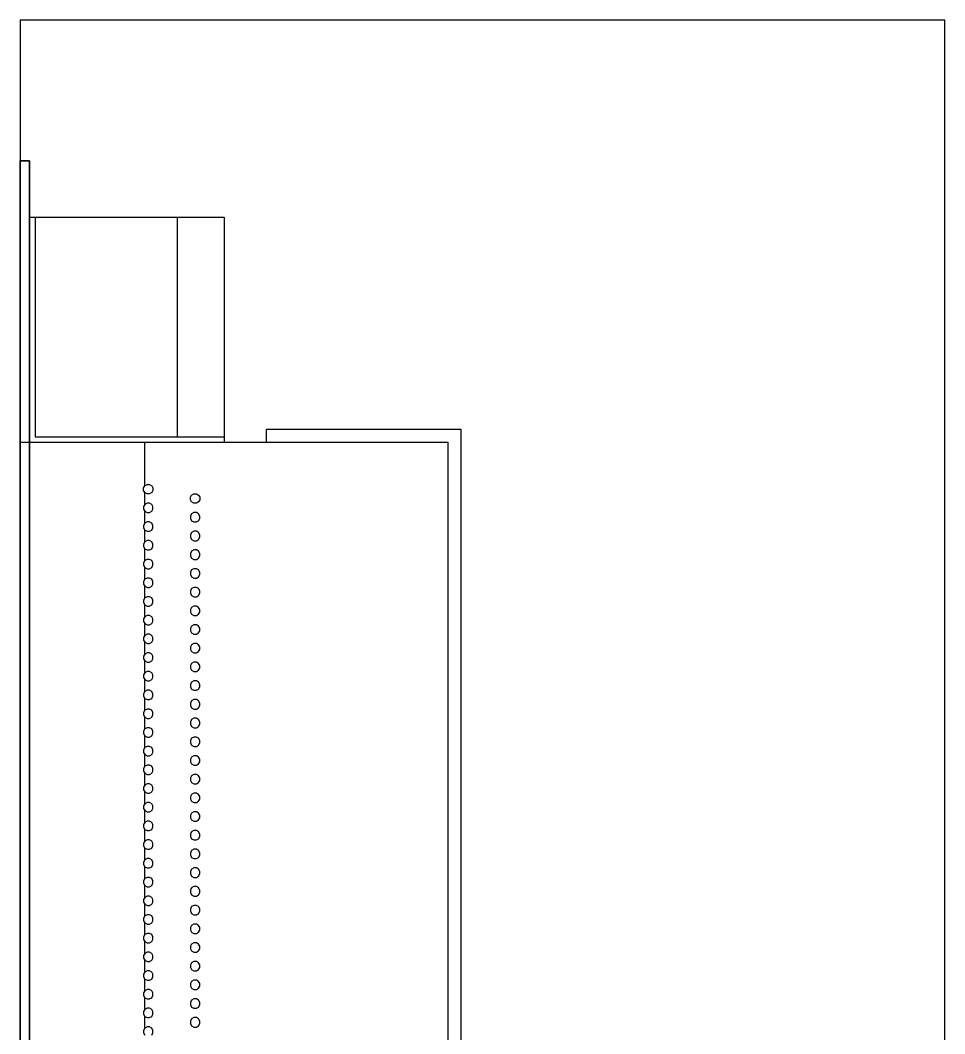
# Model space of a CAD drawing. Header units: millimetres. Extents: x 0 to 99, y -172 to 45.
# Drawn here: x 0 to 98.6, y -63.1 to 45 of the extents above; entities that cross this region are included whole.
import ezdxf

# ---------------------------------------------------------------- set-up
doc = ezdxf.new("R2010")
doc.units = ezdxf.units.MM
doc.layers.get('0').update_dxf_attribs({"true_color": 0xffffff})

msp = doc.modelspace()

# ---------------------------------------------------------------- linework, layer by layer
for p, q in [((98.6, 45), (0, 45)), ((0, 45), (0, 30)), ((98.6, 45), (0, 45)), ((0, 45), (0, 30)), ((98.6, 45), (0, 45)), ((0, 45), (0, 30)), ((98.6, 45), (0, 45)), ((0, 45), (0, 30)), ((0, 45), (0, 30)), ((98.6, 45), (0, 45)), ((98.6, -172.2), (98.6, 45)), ((98.6, -172.2), (98.6, 45)), ((98.6, -172.2), (98.6, 45)), ((98.6, -172.2), (98.6, 45)), ((98.6, -172.2), (98.6, 45)), ((0, 30), (1, 30)), ((1, 30), (0, 30)), ((0, 30), (0, -134)), ((0, 30), (1, 30)), ((0, -134), (0, 30)), ((0, 30), (1, 30)), ((0, 30), (1, 30)), ((0, -134), (0, 30)), ((0, 30), (1, 30)), ((1, 30), (1, -134)), ((1, -134), (1, 30)), ((1, 30), (1, -134)), ((1, -134), (1, 30)), ((1, 30), (1, -134)), ((1, 30), (1, -134)), ((1, 30), (1, -134)), ((1, 30), (1, -134)), ((1, 30), (1, -134)), ((1, 30), (1, -134)), ((1, 30), (1, -134)), ((1, 30), (1, -134)), ((1, 30), (1, -134)), ((1, 30), (1, -134)), ((1, 30), (1, -134)), ((1, 30), (1, -134)), ((1, 24), (21.75, 24)), ((1, 24), (21.75, 24)), ((1, 24), (21.75, 24)), ((1, 24), (21.75, 24)), ((1, 24), (21.75, 24)), ((1, 24), (21.75, 24)), ((1, 24), (21.75, 24)), ((1, 24), (21.75, 24)), ((1, 24), (21.75, 24)), ((1, 24), (21.75, 24)), ((1, 24), (21.75, 24)), ((1, 24), (21.75, 24)), ((1.6, 24), (1.6, 0.6)), ((1.6, 24), (1.6, 0.6)), ((1.6, 24), (1.6, 0.6)), ((1.6, 24), (1.6, 0.6)), ((1.6, 24), (1.6, 0.6)), ((16.75, 24), (16.75, 0.6)), ((16.75, 24), (16.75, 0.6)), ((21.75, 24), (21.75, 0)), ((21.75, 24), (21.75, 0)), ((21.75, 24), (21.75, 0)), ((21.75, 24), (21.75, 0)), ((21.75, 24), (21.75, 0)), ((21.75, 24), (21.75, 0)), ((21.75, 24), (21.75, 0)), ((21.75, 24), (21.75, 0)), ((21.75, 24), (21.75, 0)), ((26.25, 0), (26.25, 1.4)), ((26.25, 1.4), (47, 1.4)), ((26.25, 1.4), (47, 1.4)), ((26.25, 0), (26.25, 1.4)), ((26.25, 1.4), (47, 1.4)), ((26.25, 0), (26.25, 1.4)), ((26.25, 1.4), (47, 1.4)), ((26.25, 0), (26.25, 1.4)), ((26.25, 1.4), (47, 1.4)), ((26.25, 0), (26.25, 1.4)), ((26.25, 1.4), (47, 1.4)), ((26.25, 0), (26.25, 1.4)), ((47, 1.4), (47, -143.6)), ((47, 1.4), (47, -143.6)), ((47, 1.4), (47, -143.6)), ((47, 1.4), (47, -143.6)), ((47, 1.4), (47, -143.6)), ((47, 1.4), (47, -143.6)), ((0, 0), (1, 0)), ((1, 0), (13.25, 0)), ((1, 0), (13.25, 0)), ((1, 0), (13.25, 0)), ((1, 0), (13.25, 0)), ((1.6, 0.6), (21.75, 0.6)), ((1.6, 0.6), (21.75, 0.6)), ((1.6, 0.6), (21.75, 0.6)), ((1.6, 0.6), (21.75, 0.6)), ((1.6, 0.6), (21.75, 0.6)), ((1.6, 0.6), (21.75, 0.6)), ((1.6, 0.6), (21.75, 0.6)), ((1.6, 0.6), (21.75, 0.6)), ((1.6, 0.6), (21.75, 0.6)), ((13.25, 0), (45.6, 0)), ((13.25, 0), (45.6, 0)), ((13.25, 0), (45.6, 0)), ((13.25, 0), (45.6, 0)), ((13.25, 0), (45.6, 0)), ((13.25, 0), (45.6, 0)), ((13.25, 0), (45.6, 0)), ((13.25, 0), (45.6, 0)), ((13.25, 0), (45.6, 0)), ((13.25, 0), (45.6, 0)), ((13.25, 0), (45.6, 0)), ((13.25, 0), (45.6, 0)), ((13.25, 0), (13.25, -4.69)), ((45.6, 0), (45.6, -142.2)), ((45.6, 0), (45.6, -142.2)), ((45.6, 0), (45.6, -142.2)), ((13.15, -4.87), (13.28, -4.63)), ((13.15, -4.87), (13.28, -4.63)), ((13.15, -4.87), (13.28, -4.63)), ((13.15, -4.87), (13.28, -4.63)), ((13.15, -5.13), (13.15, -4.87)), ((13.15, -5.13), (13.15, -4.87)), ((13.28, -5.37), (13.15, -5.13)), ((13.28, -5.37), (13.15, -5.13)), ((13.28, -5.37), (13.15, -5.13)), ((13.28, -5.37), (13.15, -5.13)), ((13.25, -5.31), (13.25, -6.69)), ((13.28, -4.63), (13.52, -4.5)), ((13.28, -4.63), (13.52, -4.5)), ((13.52, -5.5), (13.28, -5.37)), ((13.52, -5.5), (13.28, -5.37)), ((13.52, -4.5), (13.78, -4.5)), ((13.52, -4.5), (13.78, -4.5)), ((13.78, -4.5), (14.02, -4.63)), ((13.78, -4.5), (14.02, -4.63)), ((14.02, -5.37), (13.78, -5.5)), ((14.02, -5.37), (13.78, -5.5)), ((14.02, -4.63), (14.15, -4.87)), ((14.02, -4.63), (14.15, -4.87)), ((14.15, -5.13), (14.02, -5.37)), ((14.15, -5.13), (14.02, -5.37)), ((14.15, -4.87), (14.15, -5.13)), ((14.15, -4.87), (14.15, -5.13)), ((13.78, -5.5), (13.52, -5.5)), ((13.78, -5.5), (13.52, -5.5)), ((18.15, -5.86), (18.28, -5.63)), ((18.15, -6.13), (18.15, -5.86)), ((18.28, -6.36), (18.15, -6.13)), ((18.28, -5.63), (18.52, -5.5)), ((18.52, -6.5), (18.28, -6.36)), ((18.52, -5.5), (18.78, -5.5)), ((18.78, -5.5), (19.02, -5.63)), ((19.02, -6.36), (18.78, -6.5)), ((19.02, -5.63), (19.15, -5.86)), ((19.15, -6.13), (19.02, -6.36)), ((19.15, -5.86), (19.15, -6.13)), ((13.28, -6.63), (13.15, -6.86)), ((13.28, -6.63), (13.15, -6.86)), ((13.15, -6.86), (13.15, -7.13)), ((13.15, -7.13), (13.28, -7.36)), ((13.25, -7.3), (13.25, -8.68)), ((13.52, -6.49), (13.28, -6.63)), ((13.28, -7.36), (13.52, -7.49)), ((13.78, -6.49), (13.52, -6.49)), ((13.52, -7.49), (13.78, -7.49)), ((14.02, -6.63), (13.78, -6.49)), ((13.78, -7.49), (14.02, -7.36)), ((14.15, -6.86), (14.02, -6.63)), ((14.02, -7.36), (14.15, -7.13)), ((14.15, -7.13), (14.15, -6.86)), ((18.52, -7.49), (18.28, -7.63)), ((18.78, -6.5), (18.52, -6.5)), ((18.78, -7.49), (18.52, -7.49)), ((19.02, -7.63), (18.78, -7.49)), ((13.28, -8.62), (13.15, -8.86)), ((13.52, -8.49), (13.28, -8.62)), ((13.78, -8.49), (13.52, -8.49)), ((14.02, -8.62), (13.78, -8.49)), ((14.15, -8.86), (14.02, -8.62)), ((18.28, -7.63), (18.15, -7.86)), ((18.15, -7.86), (18.15, -8.13)), ((18.15, -8.13), (18.28, -8.36)), ((18.28, -8.36), (18.52, -8.49)), ((18.52, -8.49), (18.78, -8.49)), ((18.78, -8.49), (19.02, -8.36)), ((19.15, -7.86), (19.02, -7.63)), ((19.02, -8.36), (19.15, -8.13)), ((19.15, -8.13), (19.15, -7.86)), ((13.15, -8.86), (13.15, -9.12)), ((13.15, -9.12), (13.28, -9.36)), ((13.25, -9.3), (13.25, -10.68)), ((13.28, -9.36), (13.52, -9.49)), ((13.52, -9.49), (13.78, -9.49)), ((13.78, -9.49), (14.02, -9.36)), ((14.02, -9.36), (14.15, -9.12)), ((14.15, -9.12), (14.15, -8.86)), ((18.28, -9.62), (18.15, -9.85)), ((18.52, -9.49), (18.28, -9.62)), ((18.78, -9.49), (18.52, -9.49)), ((19.02, -9.62), (18.78, -9.49)), ((19.15, -9.85), (19.02, -9.62)), ((13.28, -10.62), (13.15, -10.85)), ((13.52, -10.48), (13.28, -10.62)), ((13.78, -10.48), (13.52, -10.48)), ((14.02, -10.62), (13.78, -10.48)), ((14.15, -10.85), (14.02, -10.62)), ((18.15, -9.85), (18.15, -10.12)), ((18.15, -10.12), (18.28, -10.35)), ((18.28, -10.35), (18.52, -10.49)), ((18.52, -10.49), (18.78, -10.49)), ((18.78, -10.49), (19.02, -10.35)), ((19.02, -10.35), (19.15, -10.12)), ((19.15, -10.12), (19.15, -9.85)), ((13.15, -10.85), (13.15, -11.12)), ((13.15, -11.12), (13.28, -11.35)), ((13.25, -11.29), (13.25, -12.67)), ((13.28, -11.35), (13.52, -11.48)), ((13.52, -11.48), (13.78, -11.48)), ((13.78, -11.48), (14.02, -11.35)), ((14.02, -11.35), (14.15, -11.12)), ((14.15, -11.12), (14.15, -10.85)), ((18.28, -11.62), (18.15, -11.85)), ((18.15, -11.85), (18.15, -12.12)), ((18.52, -11.48), (18.28, -11.62)), ((18.78, -11.48), (18.52, -11.48)), ((19.02, -11.62), (18.78, -11.48)), ((19.15, -11.85), (19.02, -11.62)), ((19.15, -12.12), (19.15, -11.85)), ((13.28, -12.61), (13.15, -12.84)), ((13.15, -12.84), (13.15, -13.11)), ((13.52, -12.48), (13.28, -12.61)), ((13.78, -12.48), (13.52, -12.48)), ((14.02, -12.61), (13.78, -12.48)), ((14.15, -12.84), (14.02, -12.61)), ((14.15, -13.11), (14.15, -12.84)), ((18.15, -12.12), (18.28, -12.35)), ((18.28, -12.35), (18.52, -12.48)), ((18.52, -12.48), (18.78, -12.48)), ((18.78, -12.48), (19.02, -12.35)), ((19.02, -12.35), (19.15, -12.12)), ((13.15, -13.11), (13.28, -13.34)), ((13.25, -13.29), (13.25, -14.67)), ((13.28, -13.34), (13.52, -13.48)), ((13.52, -13.48), (13.78, -13.48)), ((13.78, -13.48), (14.02, -13.34)), ((14.02, -13.34), (14.15, -13.11)), ((18.28, -13.61), (18.15, -13.84)), ((18.15, -13.84), (18.15, -14.11)), ((18.52, -13.48), (18.28, -13.61)), ((18.78, -13.48), (18.52, -13.48)), ((19.02, -13.61), (18.78, -13.48)), ((19.15, -13.84), (19.02, -13.61)), ((19.15, -14.11), (19.15, -13.84)), ((13.28, -14.61), (13.15, -14.84)), ((13.15, -14.84), (13.15, -15.11)), ((13.15, -15.11), (13.28, -15.34)), ((13.52, -14.47), (13.28, -14.61)), ((13.78, -14.47), (13.52, -14.47)), ((14.02, -14.61), (13.78, -14.47)), ((14.15, -14.84), (14.02, -14.61)), ((14.02, -15.34), (14.15, -15.11)), ((14.15, -15.11), (14.15, -14.84)), ((18.15, -14.11), (18.28, -14.34)), ((18.28, -14.34), (18.52, -14.48)), ((18.52, -14.48), (18.78, -14.48)), ((18.78, -14.48), (19.02, -14.34)), ((19.02, -14.34), (19.15, -14.11)), ((13.25, -15.28), (13.25, -16.66)), ((13.28, -15.34), (13.52, -15.47)), ((13.52, -15.47), (13.78, -15.47)), ((13.78, -15.47), (14.02, -15.34)), ((18.28, -15.6), (18.15, -15.84)), ((18.15, -15.84), (18.15, -16.1)), ((18.15, -16.1), (18.28, -16.34)), ((18.52, -15.47), (18.28, -15.6)), ((18.78, -15.47), (18.52, -15.47)), ((19.02, -15.6), (18.78, -15.47)), ((19.15, -15.84), (19.02, -15.6)), ((19.02, -16.34), (19.15, -16.1)), ((19.15, -16.1), (19.15, -15.84)), ((13.28, -16.6), (13.15, -16.83)), ((13.15, -16.83), (13.15, -17.1)), ((13.15, -17.1), (13.28, -17.33)), ((13.25, -17.27), (13.25, -18.65)), ((13.52, -16.47), (13.28, -16.6)), ((13.78, -16.47), (13.52, -16.47)), ((14.02, -16.6), (13.78, -16.47)), ((14.15, -16.83), (14.02, -16.6)), ((14.02, -17.33), (14.15, -17.1)), ((14.15, -17.1), (14.15, -16.83)), ((18.28, -16.34), (18.52, -16.47)), ((18.52, -16.47), (18.78, -16.47)), ((18.78, -16.47), (19.02, -16.34)), ((13.28, -17.33), (13.52, -17.47)), ((13.52, -17.47), (13.78, -17.47)), ((13.78, -17.47), (14.02, -17.33)), ((18.28, -17.6), (18.15, -17.83)), ((18.15, -17.83), (18.15, -18.1)), ((18.15, -18.1), (18.28, -18.33)), ((18.52, -17.46), (18.28, -17.6)), ((18.28, -18.33), (18.52, -18.46)), ((18.78, -17.46), (18.52, -17.46)), ((19.02, -17.6), (18.78, -17.46)), ((18.78, -18.46), (19.02, -18.33)), ((19.15, -17.83), (19.02, -17.6)), ((19.02, -18.33), (19.15, -18.1)), ((19.15, -18.1), (19.15, -17.83)), ((13.28, -18.6), (13.15, -18.83)), ((13.15, -18.83), (13.15, -19.1)), ((13.15, -19.1), (13.28, -19.33)), ((13.25, -19.27), (13.25, -20.65)), ((13.52, -18.46), (13.28, -18.6)), ((13.28, -19.33), (13.52, -19.46)), ((13.78, -18.46), (13.52, -18.46)), ((14.02, -18.6), (13.78, -18.46)), ((13.78, -19.46), (14.02, -19.33)), ((14.15, -18.83), (14.02, -18.6)), ((14.02, -19.33), (14.15, -19.1)), ((14.15, -19.1), (14.15, -18.83)), ((18.52, -18.46), (18.78, -18.46)), ((13.52, -20.46), (13.28, -20.59)), ((13.52, -19.46), (13.78, -19.46)), ((13.78, -20.46), (13.52, -20.46)), ((14.02, -20.59), (13.78, -20.46)), ((18.28, -19.59), (18.15, -19.83)), ((18.15, -19.83), (18.15, -20.09)), ((18.15, -20.09), (18.28, -20.33)), ((18.52, -19.46), (18.28, -19.59)), ((18.28, -20.33), (18.52, -20.46)), ((18.78, -19.46), (18.52, -19.46)), ((18.52, -20.46), (18.78, -20.46)), ((19.02, -19.59), (18.78, -19.46)), ((18.78, -20.46), (19.02, -20.33)), ((19.15, -19.83), (19.02, -19.59)), ((19.02, -20.33), (19.15, -20.09)), ((19.15, -20.09), (19.15, -19.83)), ((13.28, -20.59), (13.15, -20.82)), ((13.15, -20.82), (13.15, -21.09)), ((13.15, -21.09), (13.28, -21.32)), ((13.25, -21.26), (13.25, -22.64)), ((13.28, -21.32), (13.52, -21.46)), ((13.52, -21.46), (13.78, -21.46)), ((13.78, -21.46), (14.02, -21.32)), ((14.15, -20.82), (14.02, -20.59)), ((14.02, -21.32), (14.15, -21.09)), ((14.15, -21.09), (14.15, -20.82)), ((18.28, -21.59), (18.15, -21.82)), ((18.52, -21.45), (18.28, -21.59)), ((18.78, -21.45), (18.52, -21.45)), ((19.02, -21.59), (18.78, -21.45)), ((19.15, -21.82), (19.02, -21.59)), ((13.28, -22.59), (13.15, -22.82)), ((13.52, -22.45), (13.28, -22.59)), ((13.78, -22.45), (13.52, -22.45)), ((14.02, -22.59), (13.78, -22.45)), ((14.15, -22.82), (14.02, -22.59)), ((18.15, -21.82), (18.15, -22.09)), ((18.15, -22.09), (18.28, -22.32)), ((18.28, -22.32), (18.52, -22.45)), ((18.52, -22.45), (18.78, -22.45)), ((18.78, -22.45), (19.02, -22.32)), ((19.02, -22.32), (19.15, -22.09)), ((19.15, -22.09), (19.15, -21.82)), ((13.15, -22.82), (13.15, -23.09)), ((13.15, -23.09), (13.28, -23.32)), ((13.25, -23.26), (13.25, -24.64)), ((13.28, -23.32), (13.52, -23.45)), ((13.52, -23.45), (13.78, -23.45)), ((13.78, -23.45), (14.02, -23.32)), ((14.02, -23.32), (14.15, -23.09)), ((14.15, -23.09), (14.15, -22.82)), ((18.28, -23.58), (18.15, -23.81)), ((18.52, -23.45), (18.28, -23.58)), ((18.78, -23.45), (18.52, -23.45)), ((19.02, -23.58), (18.78, -23.45)), ((19.15, -23.81), (19.02, -23.58)), ((13.28, -24.58), (13.15, -24.81)), ((13.15, -24.81), (13.15, -25.08)), ((13.52, -24.45), (13.28, -24.58)), ((13.78, -24.45), (13.52, -24.45)), ((14.02, -24.58), (13.78, -24.45)), ((14.15, -24.81), (14.02, -24.58)), ((14.15, -25.08), (14.15, -24.81)), ((18.15, -23.81), (18.15, -24.08)), ((18.15, -24.08), (18.28, -24.31)), ((18.28, -24.31), (18.52, -24.45)), ((18.52, -24.45), (18.78, -24.45)), ((18.78, -24.45), (19.02, -24.31)), ((19.02, -24.31), (19.15, -24.08)), ((19.15, -24.08), (19.15, -23.81)), ((13.15, -25.08), (13.28, -25.31)), ((13.25, -25.25), (13.25, -26.63)), ((13.28, -25.31), (13.52, -25.45)), ((13.52, -25.45), (13.78, -25.45)), ((13.78, -25.45), (14.02, -25.31)), ((14.02, -25.31), (14.15, -25.08)), ((18.28, -25.58), (18.15, -25.81)), ((18.15, -25.81), (18.15, -26.08)), ((18.52, -25.44), (18.28, -25.58)), ((18.78, -25.44), (18.52, -25.44)), ((19.02, -25.58), (18.78, -25.44)), ((19.15, -25.81), (19.02, -25.58)), ((19.15, -26.08), (19.15, -25.81)), ((13.28, -26.57), (13.15, -26.81)), ((13.15, -26.81), (13.15, -27.07)), ((13.52, -26.44), (13.28, -26.57)), ((13.78, -26.44), (13.52, -26.44)), ((14.02, -26.57), (13.78, -26.44)), ((14.15, -26.81), (14.02, -26.57)), ((14.15, -27.07), (14.15, -26.81)), ((18.15, -26.08), (18.28, -26.31)), ((18.28, -26.31), (18.52, -26.44)), ((18.52, -26.44), (18.78, -26.44)), ((18.78, -26.44), (19.02, -26.31)), ((19.02, -26.31), (19.15, -26.08)), ((13.15, -27.07), (13.28, -27.31)), ((13.25, -27.25), (13.25, -28.63)), ((13.28, -27.31), (13.52, -27.44)), ((13.52, -27.44), (13.78, -27.44)), ((13.78, -27.44), (14.02, -27.31)), ((14.02, -27.31), (14.15, -27.07)), ((18.28, -27.57), (18.15, -27.8)), ((18.15, -27.8), (18.15, -28.07)), ((18.15, -28.07), (18.28, -28.3)), ((18.52, -27.44), (18.28, -27.57)), ((18.78, -27.44), (18.52, -27.44)), ((19.02, -27.57), (18.78, -27.44)), ((19.15, -27.8), (19.02, -27.57)), ((19.02, -28.3), (19.15, -28.07)), ((19.15, -28.07), (19.15, -27.8)), ((13.28, -28.57), (13.15, -28.8)), ((13.15, -28.8), (13.15, -29.07)), ((13.15, -29.07), (13.28, -29.3)), ((13.52, -28.44), (13.28, -28.57)), ((13.78, -28.44), (13.52, -28.44)), ((14.02, -28.57), (13.78, -28.44)), ((14.15, -28.8), (14.02, -28.57)), ((14.02, -29.3), (14.15, -29.07)), ((14.15, -29.07), (14.15, -28.8)), ((18.28, -28.3), (18.52, -28.44)), ((18.52, -28.44), (18.78, -28.44)), ((18.78, -28.44), (19.02, -28.3)), ((13.25, -29.24), (13.25, -30.62)), ((13.28, -29.3), (13.52, -29.44)), ((13.52, -29.44), (13.78, -29.44)), ((13.78, -29.44), (14.02, -29.3)), ((18.28, -29.57), (18.15, -29.8)), ((18.15, -29.8), (18.15, -30.07)), ((18.15, -30.07), (18.28, -30.3)), ((18.52, -29.43), (18.28, -29.57)), ((18.78, -29.43), (18.52, -29.43)), ((19.02, -29.57), (18.78, -29.43)), ((19.15, -29.8), (19.02, -29.57)), ((19.02, -30.3), (19.15, -30.07)), ((19.15, -30.07), (19.15, -29.8)), ((13.28, -30.56), (13.15, -30.8)), ((13.15, -30.8), (13.15, -31.06)), ((13.15, -31.06), (13.28, -31.3)), ((13.25, -31.24), (13.25, -32.62)), ((13.52, -30.43), (13.28, -30.56)), ((13.28, -31.3), (13.52, -31.43)), ((13.78, -30.43), (13.52, -30.43)), ((14.02, -30.56), (13.78, -30.43)), ((13.78, -31.43), (14.02, -31.3)), ((14.15, -30.8), (14.02, -30.56)), ((14.02, -31.3), (14.15, -31.06)), ((14.15, -31.06), (14.15, -30.8)), ((18.28, -30.3), (18.52, -30.43)), ((18.52, -30.43), (18.78, -30.43)), ((18.78, -30.43), (19.02, -30.3)), ((13.52, -31.43), (13.78, -31.43)), ((18.28, -31.56), (18.15, -31.79)), ((18.15, -31.79), (18.15, -32.06)), ((18.15, -32.06), (18.28, -32.29)), ((18.52, -31.43), (18.28, -31.56)), ((18.28, -32.29), (18.52, -32.43)), ((18.78, -31.43), (18.52, -31.43)), ((19.02, -31.56), (18.78, -31.43)), ((18.78, -32.43), (19.02, -32.29)), ((19.15, -31.79), (19.02, -31.56)), ((19.02, -32.29), (19.15, -32.06)), ((19.15, -32.06), (19.15, -31.79)), ((13.28, -32.56), (13.15, -32.79)), ((13.15, -32.79), (13.15, -33.06)), ((13.15, -33.06), (13.28, -33.29)), ((13.25, -33.23), (13.25, -34.61)), ((13.52, -32.42), (13.28, -32.56)), ((13.28, -33.29), (13.52, -33.42)), ((13.78, -32.42), (13.52, -32.42)), ((13.52, -33.42), (13.78, -33.42)), ((14.02, -32.56), (13.78, -32.42)), ((13.78, -33.42), (14.02, -33.29)), ((14.15, -32.79), (14.02, -32.56)), ((14.02, -33.29), (14.15, -33.06)), ((14.15, -33.06), (14.15, -32.79)), ((18.52, -33.42), (18.28, -33.56)), ((18.52, -32.43), (18.78, -32.43)), ((18.78, -33.42), (18.52, -33.42)), ((19.02, -33.56), (18.78, -33.42)), ((13.28, -34.55), (13.15, -34.78)), ((13.52, -34.42), (13.28, -34.55)), ((13.78, -34.42), (13.52, -34.42)), ((14.02, -34.55), (13.78, -34.42)), ((14.15, -34.78), (14.02, -34.55)), ((18.28, -33.56), (18.15, -33.79)), ((18.15, -33.79), (18.15, -34.06)), ((18.15, -34.06), (18.28, -34.29)), ((18.28, -34.29), (18.52, -34.42)), ((18.52, -34.42), (18.78, -34.42)), ((18.78, -34.42), (19.02, -34.29)), ((19.15, -33.79), (19.02, -33.56)), ((19.02, -34.29), (19.15, -34.06)), ((19.15, -34.06), (19.15, -33.79)), ((13.15, -34.78), (13.15, -35.05)), ((13.15, -35.05), (13.28, -35.28)), ((13.25, -35.23), (13.25, -36.61)), ((13.28, -35.28), (13.52, -35.42)), ((13.52, -35.42), (13.78, -35.42)), ((13.78, -35.42), (14.02, -35.28)), ((14.02, -35.28), (14.15, -35.05)), ((14.15, -35.05), (14.15, -34.78)), ((18.28, -35.55), (18.15, -35.78)), ((18.52, -35.42), (18.28, -35.55)), ((18.78, -35.42), (18.52, -35.42)), ((19.02, -35.55), (18.78, -35.42)), ((19.15, -35.78), (19.02, -35.55)), ((13.28, -36.55), (13.15, -36.78)), ((13.52, -36.41), (13.28, -36.55)), ((13.78, -36.41), (13.52, -36.41)), ((14.02, -36.55), (13.78, -36.41)), ((14.15, -36.78), (14.02, -36.55)), ((18.15, -35.78), (18.15, -36.05)), ((18.15, -36.05), (18.28, -36.28)), ((18.28, -36.28), (18.52, -36.42)), ((18.52, -36.42), (18.78, -36.42)), ((18.78, -36.42), (19.02, -36.28)), ((19.02, -36.28), (19.15, -36.05)), ((19.15, -36.05), (19.15, -35.78)), ((13.15, -36.78), (13.15, -37.05)), ((13.15, -37.05), (13.28, -37.28)), ((13.25, -37.22), (13.25, -38.6)), ((13.28, -37.28), (13.52, -37.41)), ((13.52, -37.41), (13.78, -37.41)), ((13.78, -37.41), (14.02, -37.28)), ((14.02, -37.28), (14.15, -37.05)), ((14.15, -37.05), (14.15, -36.78)), ((18.28, -37.54), (18.15, -37.78)), ((18.15, -37.78), (18.15, -38.04)), ((18.52, -37.41), (18.28, -37.54)), ((18.78, -37.41), (18.52, -37.41)), ((19.02, -37.54), (18.78, -37.41)), ((19.15, -37.78), (19.02, -37.54)), ((19.15, -38.04), (19.15, -37.78)), ((13.28, -38.54), (13.15, -38.77)), ((13.15, -38.77), (13.15, -39.04)), ((13.52, -38.41), (13.28, -38.54)), ((13.78, -38.41), (13.52, -38.41)), ((14.02, -38.54), (13.78, -38.41)), ((14.15, -38.77), (14.02, -38.54)), ((14.15, -39.04), (14.15, -38.77)), ((18.15, -38.04), (18.28, -38.28)), ((18.28, -38.28), (18.52, -38.41)), ((18.52, -38.41), (18.78, -38.41)), ((18.78, -38.41), (19.02, -38.28)), ((19.02, -38.28), (19.15, -38.04)), ((13.15, -39.04), (13.28, -39.27)), ((13.25, -39.22), (13.25, -40.6)), ((13.28, -39.27), (13.52, -39.41)), ((13.52, -39.41), (13.78, -39.41)), ((13.78, -39.41), (14.02, -39.27)), ((14.02, -39.27), (14.15, -39.04)), ((18.28, -39.54), (18.15, -39.77)), ((18.15, -39.77), (18.15, -40.04)), ((18.52, -39.41), (18.28, -39.54)), ((18.78, -39.41), (18.52, -39.41)), ((19.02, -39.54), (18.78, -39.41)), ((19.15, -39.77), (19.02, -39.54)), ((19.15, -40.04), (19.15, -39.77)), ((13.28, -40.54), (13.15, -40.77)), ((13.15, -40.77), (13.15, -41.04)), ((13.15, -41.04), (13.28, -41.27)), ((13.52, -40.4), (13.28, -40.54)), ((13.78, -40.4), (13.52, -40.4)), ((14.02, -40.54), (13.78, -40.4)), ((14.15, -40.77), (14.02, -40.54)), ((14.02, -41.27), (14.15, -41.04)), ((14.15, -41.04), (14.15, -40.77)), ((18.15, -40.04), (18.28, -40.27)), ((18.28, -40.27), (18.52, -40.41)), ((18.52, -40.41), (18.78, -40.41)), ((18.78, -40.41), (19.02, -40.27)), ((19.02, -40.27), (19.15, -40.04)), ((13.25, -41.21), (13.25, -42.59)), ((13.28, -41.27), (13.52, -41.4)), ((13.52, -41.4), (13.78, -41.4)), ((13.78, -41.4), (14.02, -41.27)), ((18.28, -41.53), (18.15, -41.77)), ((18.15, -41.77), (18.15, -42.03)), ((18.15, -42.03), (18.28, -42.27)), ((18.52, -41.4), (18.28, -41.53)), ((18.78, -41.4), (18.52, -41.4)), ((19.02, -41.53), (18.78, -41.4)), ((19.15, -41.77), (19.02, -41.53)), ((19.02, -42.27), (19.15, -42.03)), ((19.15, -42.03), (19.15, -41.77)), ((13.28, -42.53), (13.15, -42.76)), ((13.15, -42.76), (13.15, -43.03)), ((13.15, -43.03), (13.28, -43.26)), ((13.25, -43.2), (13.25, -44.58)), ((13.52, -42.4), (13.28, -42.53)), ((13.78, -42.4), (13.52, -42.4)), ((14.02, -42.53), (13.78, -42.4)), ((14.15, -42.76), (14.02, -42.53)), ((14.02, -43.26), (14.15, -43.03)), ((14.15, -43.03), (14.15, -42.76)), ((18.28, -42.27), (18.52, -42.4)), ((18.52, -42.4), (18.78, -42.4)), ((18.78, -42.4), (19.02, -42.27)), ((13.28, -43.26), (13.52, -43.4)), ((13.52, -43.4), (13.78, -43.4)), ((13.78, -43.4), (14.02, -43.26)), ((18.28, -43.53), (18.15, -43.76)), ((18.15, -43.76), (18.15, -44.03)), ((18.15, -44.03), (18.28, -44.26)), ((18.52, -43.39), (18.28, -43.53)), ((18.28, -44.26), (18.52, -44.39)), ((18.78, -43.39), (18.52, -43.39)), ((19.02, -43.53), (18.78, -43.39)), ((18.78, -44.39), (19.02, -44.26)), ((19.15, -43.76), (19.02, -43.53)), ((19.02, -44.26), (19.15, -44.03)), ((19.15, -44.03), (19.15, -43.76)), ((13.28, -44.53), (13.15, -44.76)), ((13.15, -44.76), (13.15, -45.03)), ((13.15, -45.03), (13.28, -45.26)), ((13.25, -45.2), (13.25, -46.58)), ((13.52, -44.39), (13.28, -44.53)), ((13.28, -45.26), (13.52, -45.39)), ((13.78, -44.39), (13.52, -44.39)), ((14.02, -44.53), (13.78, -44.39)), ((13.78, -45.39), (14.02, -45.26)), ((14.15, -44.76), (14.02, -44.53)), ((14.02, -45.26), (14.15, -45.03)), ((14.15, -45.03), (14.15, -44.76)), ((18.52, -44.39), (18.78, -44.39)), ((13.52, -46.39), (13.28, -46.52)), ((13.52, -45.39), (13.78, -45.39)), ((13.78, -46.39), (13.52, -46.39)), ((14.02, -46.52), (13.78, -46.39)), ((18.28, -45.52), (18.15, -45.76)), ((18.15, -45.76), (18.15, -46.02)), ((18.15, -46.02), (18.28, -46.26)), ((18.52, -45.39), (18.28, -45.52)), ((18.28, -46.26), (18.52, -46.39)), ((18.78, -45.39), (18.52, -45.39)), ((18.52, -46.39), (18.78, -46.39)), ((19.02, -45.52), (18.78, -45.39)), ((18.78, -46.39), (19.02, -46.26)), ((19.15, -45.76), (19.02, -45.52)), ((19.02, -46.26), (19.15, -46.02)), ((19.15, -46.02), (19.15, -45.76)), ((13.28, -46.52), (13.15, -46.75)), ((13.15, -46.75), (13.15, -47.02)), ((13.15, -47.02), (13.28, -47.25)), ((13.25, -47.19), (13.25, -48.57)), ((13.28, -47.25), (13.52, -47.39)), ((13.52, -47.39), (13.78, -47.39)), ((13.78, -47.39), (14.02, -47.25)), ((14.15, -46.75), (14.02, -46.52)), ((14.02, -47.25), (14.15, -47.02)), ((14.15, -47.02), (14.15, -46.75)), ((18.28, -47.52), (18.15, -47.75)), ((18.52, -47.38), (18.28, -47.52)), ((18.78, -47.38), (18.52, -47.38)), ((19.02, -47.52), (18.78, -47.38)), ((19.15, -47.75), (19.02, -47.52)), ((13.28, -48.52), (13.15, -48.75)), ((13.52, -48.38), (13.28, -48.52)), ((13.78, -48.38), (13.52, -48.38)), ((14.02, -48.52), (13.78, -48.38)), ((14.15, -48.75), (14.02, -48.52)), ((18.15, -47.75), (18.15, -48.02)), ((18.15, -48.02), (18.28, -48.25)), ((18.28, -48.25), (18.52, -48.38)), ((18.52, -48.38), (18.78, -48.38)), ((18.78, -48.38), (19.02, -48.25)), ((19.02, -48.25), (19.15, -48.02)), ((19.15, -48.02), (19.15, -47.75)), ((13.15, -48.75), (13.15, -49.02)), ((13.15, -49.02), (13.28, -49.25)), ((13.25, -49.19), (13.25, -50.57)), ((13.28, -49.25), (13.52, -49.38)), ((13.52, -49.38), (13.78, -49.38)), ((13.78, -49.38), (14.02, -49.25)), ((14.02, -49.25), (14.15, -49.02)), ((14.15, -49.02), (14.15, -48.75)), ((18.28, -49.51), (18.15, -49.74)), ((18.52, -49.38), (18.28, -49.51)), ((18.78, -49.38), (18.52, -49.38)), ((19.02, -49.51), (18.78, -49.38)), ((19.15, -49.74), (19.02, -49.51)), ((13.28, -50.51), (13.15, -50.74)), ((13.15, -50.74), (13.15, -51.01)), ((13.52, -50.38), (13.28, -50.51)), ((13.78, -50.38), (13.52, -50.38)), ((14.02, -50.51), (13.78, -50.38)), ((14.15, -50.74), (14.02, -50.51)), ((14.15, -51.01), (14.15, -50.74)), ((18.15, -49.74), (18.15, -50.01)), ((18.15, -50.01), (18.28, -50.24)), ((18.28, -50.24), (18.52, -50.38)), ((18.52, -50.38), (18.78, -50.38)), ((18.78, -50.38), (19.02, -50.24)), ((19.02, -50.24), (19.15, -50.01)), ((19.15, -50.01), (19.15, -49.74)), ((13.15, -51.01), (13.28, -51.24)), ((13.25, -51.18), (13.25, -52.56)), ((13.28, -51.24), (13.52, -51.38)), ((13.52, -51.38), (13.78, -51.38)), ((13.78, -51.38), (14.02, -51.24)), ((14.02, -51.24), (14.15, -51.01)), ((18.28, -51.51), (18.15, -51.74)), ((18.15, -51.74), (18.15, -52.01)), ((18.52, -51.37), (18.28, -51.51)), ((18.78, -51.37), (18.52, -51.37)), ((19.02, -51.51), (18.78, -51.37)), ((19.15, -51.74), (19.02, -51.51)), ((19.15, -52.01), (19.15, -51.74)), ((13.28, -52.5), (13.15, -52.74)), ((13.15, -52.74), (13.15, -53)), ((13.52, -52.37), (13.28, -52.5)), ((13.78, -52.37), (13.52, -52.37)), ((14.02, -52.5), (13.78, -52.37)), ((14.15, -52.74), (14.02, -52.5)), ((14.15, -53), (14.15, -52.74)), ((18.15, -52.01), (18.28, -52.24)), ((18.28, -52.24), (18.52, -52.37)), ((18.52, -52.37), (18.78, -52.37)), ((18.78, -52.37), (19.02, -52.24)), ((19.02, -52.24), (19.15, -52.01)), ((13.15, -53), (13.28, -53.24)), ((13.25, -53.18), (13.25, -54.56)), ((13.28, -53.24), (13.52, -53.37)), ((13.52, -53.37), (13.78, -53.37)), ((13.78, -53.37), (14.02, -53.24)), ((14.02, -53.24), (14.15, -53)), ((18.28, -53.5), (18.15, -53.73)), ((18.15, -53.73), (18.15, -54)), ((18.15, -54), (18.28, -54.23)), ((18.52, -53.37), (18.28, -53.5)), ((18.78, -53.37), (18.52, -53.37)), ((19.02, -53.5), (18.78, -53.37)), ((19.15, -53.73), (19.02, -53.5)), ((19.02, -54.23), (19.15, -54)), ((19.15, -54), (19.15, -53.73)), ((13.28, -54.5), (13.15, -54.73)), ((13.15, -54.73), (13.15, -55)), ((13.15, -55), (13.28, -55.23)), ((13.52, -54.36), (13.28, -54.5)), ((13.78, -54.36), (13.52, -54.36)), ((14.02, -54.5), (13.78, -54.36)), ((14.15, -54.73), (14.02, -54.5)), ((14.02, -55.23), (14.15, -55)), ((14.15, -55), (14.15, -54.73)), ((18.28, -54.23), (18.52, -54.37)), ((18.52, -54.37), (18.78, -54.37)), ((18.78, -54.37), (19.02, -54.23)), ((13.25, -55.17), (13.25, -56.55)), ((13.28, -55.23), (13.52, -55.36)), ((13.52, -55.36), (13.78, -55.36)), ((13.78, -55.36), (14.02, -55.23)), ((18.28, -55.5), (18.15, -55.73)), ((18.15, -55.73), (18.15, -56)), ((18.15, -56), (18.28, -56.23)), ((18.52, -55.36), (18.28, -55.5)), ((18.78, -55.36), (18.52, -55.36)), ((19.02, -55.5), (18.78, -55.36)), ((19.15, -55.73), (19.02, -55.5)), ((19.02, -56.23), (19.15, -56)), ((19.15, -56), (19.15, -55.73)), ((13.28, -56.49), (13.15, -56.73)), ((13.15, -56.73), (13.15, -56.99)), ((13.15, -56.99), (13.28, -57.23)), ((13.25, -57.17), (13.25, -58.55)), ((13.52, -56.36), (13.28, -56.49)), ((13.28, -57.23), (13.52, -57.36)), ((13.78, -56.36), (13.52, -56.36)), ((14.02, -56.49), (13.78, -56.36)), ((13.78, -57.36), (14.02, -57.23)), ((14.15, -56.73), (14.02, -56.49)), ((14.02, -57.23), (14.15, -56.99)), ((14.15, -56.99), (14.15, -56.73)), ((18.28, -56.23), (18.52, -56.36)), ((18.52, -56.36), (18.78, -56.36)), ((18.78, -56.36), (19.02, -56.23)), ((13.52, -58.35), (13.28, -58.49)), ((13.52, -57.36), (13.78, -57.36)), ((13.78, -58.35), (13.52, -58.35)), ((14.02, -58.49), (13.78, -58.35)), ((18.28, -57.49), (18.15, -57.72)), ((18.15, -57.72), (18.15, -57.99)), ((18.15, -57.99), (18.28, -58.22)), ((18.52, -57.36), (18.28, -57.49)), ((18.28, -58.22), (18.52, -58.36)), ((18.78, -57.36), (18.52, -57.36)), ((19.02, -57.49), (18.78, -57.36)), ((18.78, -58.36), (19.02, -58.22)), ((19.15, -57.72), (19.02, -57.49)), ((19.02, -58.22), (19.15, -57.99)), ((19.15, -57.99), (19.15, -57.72)), ((13.28, -58.49), (13.15, -58.72)), ((13.15, -58.72), (13.15, -58.99)), ((13.15, -58.99), (13.28, -59.22)), ((13.25, -59.16), (13.25, -60.54)), ((13.28, -59.22), (13.52, -59.35)), ((13.52, -59.35), (13.78, -59.35)), ((13.78, -59.35), (14.02, -59.22)), ((14.15, -58.72), (14.02, -58.49)), ((14.02, -59.22), (14.15, -58.99)), ((14.15, -58.99), (14.15, -58.72)), ((18.52, -59.35), (18.28, -59.49)), ((18.52, -58.36), (18.78, -58.36)), ((18.78, -59.35), (18.52, -59.35)), ((19.02, -59.49), (18.78, -59.35)), ((13.28, -60.48), (13.15, -60.71)), ((13.52, -60.35), (13.28, -60.48)), ((13.78, -60.35), (13.52, -60.35)), ((14.02, -60.48), (13.78, -60.35)), ((14.15, -60.71), (14.02, -60.48)), ((18.28, -59.49), (18.15, -59.72)), ((18.15, -59.72), (18.15, -59.99)), ((18.15, -59.99), (18.28, -60.22)), ((18.28, -60.22), (18.52, -60.35)), ((18.52, -60.35), (18.78, -60.35)), ((18.78, -60.35), (19.02, -60.22)), ((19.15, -59.72), (19.02, -59.49)), ((19.02, -60.22), (19.15, -59.99)), ((19.15, -59.99), (19.15, -59.72)), ((13.15, -60.71), (13.15, -60.98)), ((13.15, -60.98), (13.28, -61.21)), ((13.25, -61.16), (13.25, -62.54)), ((13.28, -61.21), (13.52, -61.35)), ((13.52, -61.35), (13.78, -61.35)), ((13.78, -61.35), (14.02, -61.21)), ((14.02, -61.21), (14.15, -60.98)), ((14.15, -60.98), (14.15, -60.71)), ((18.28, -61.48), (18.15, -61.71)), ((18.52, -61.35), (18.28, -61.48)), ((18.78, -61.35), (18.52, -61.35)), ((19.02, -61.48), (18.78, -61.35)), ((19.15, -61.71), (19.02, -61.48)), ((13.28, -62.48), (13.15, -62.71)), ((13.52, -62.34), (13.28, -62.48)), ((13.78, -62.34), (13.52, -62.34)), ((14.02, -62.48), (13.78, -62.34)), ((14.15, -62.71), (14.02, -62.48)), ((18.15, -61.71), (18.15, -61.98)), ((18.15, -61.98), (18.28, -62.21)), ((18.28, -62.21), (18.52, -62.35)), ((18.52, -62.35), (18.78, -62.35)), ((18.78, -62.35), (19.02, -62.21)), ((19.02, -62.21), (19.15, -61.98)), ((19.15, -61.98), (19.15, -61.71)), ((13.15, -62.71), (13.15, -62.98)), ((13.15, -62.98), (13.28, -63.21)), ((14.02, -63.21), (14.15, -62.98)), ((14.15, -62.98), (14.15, -62.71))]:
    msp.add_line(p, q)

doc.saveas('drawing.dxf')
